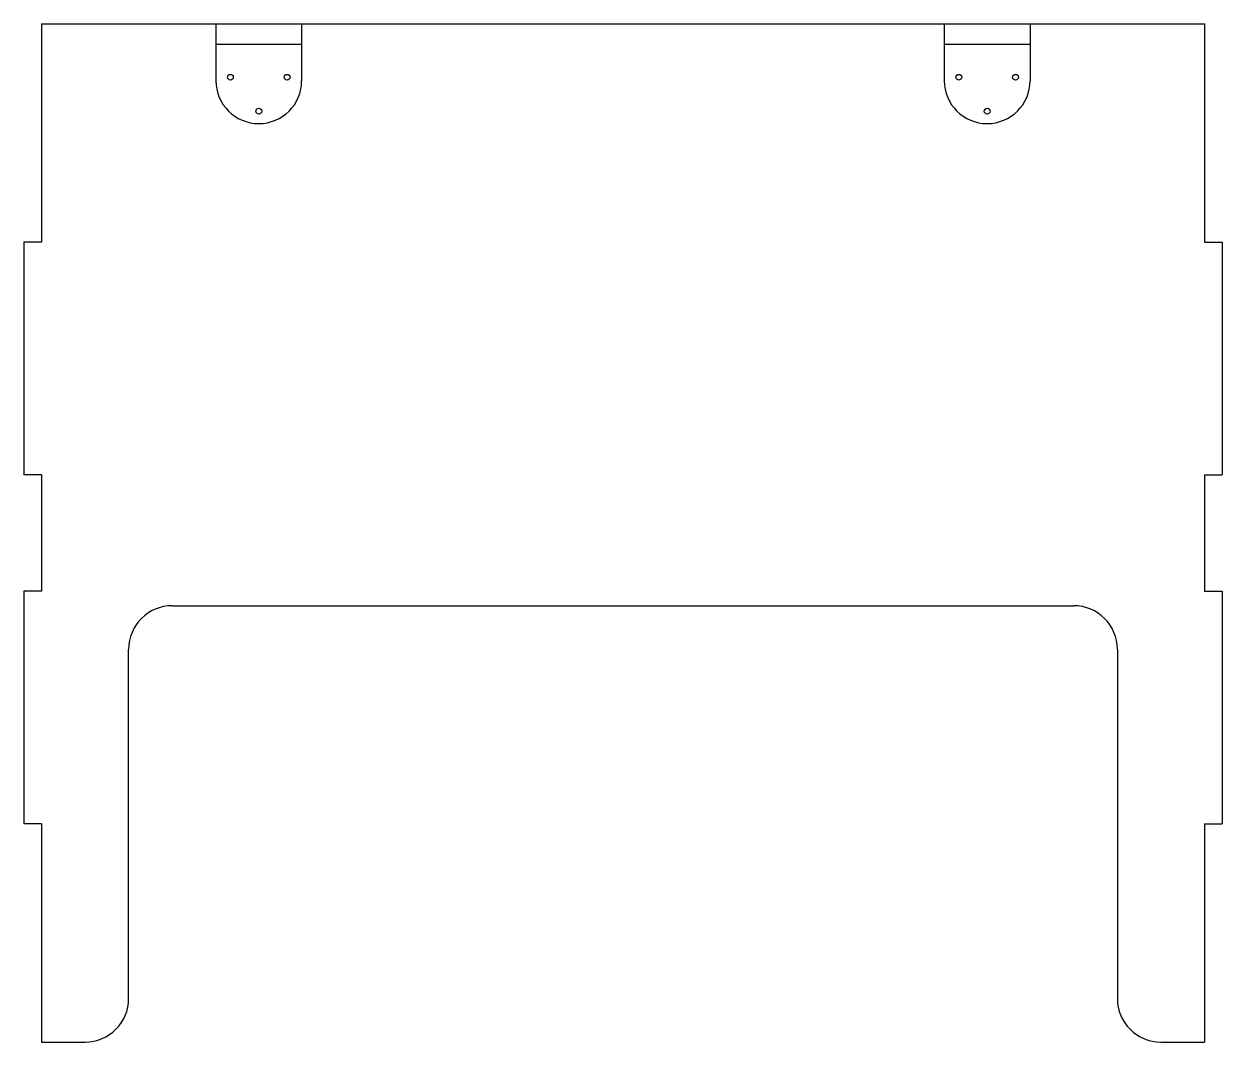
# Model space of a CAD drawing. Header units: millimetres. Extents: x -271 to 141, y -62 to 288.
import ezdxf

# ---------------------------------------------------------------- set-up
doc = ezdxf.new("R2010")
doc.units = ezdxf.units.MM

msp = doc.modelspace()

# ---------------------------------------------------------------- linework, layer by layer
at = {"color": 7, "linetype": 'Continuous', "lineweight": 25}
for p, q in [((-264.52, 287.7), (-264.52, 212.7)), ((-264.52, 287.7), (135.48, 287.7)), ((-204.52, 287.7), (-204.52, 268.2)), ((-175.02, 287.7), (-175.02, 268.2)), ((45.98, 287.7), (45.98, 268.2)), ((75.48, 287.7), (75.48, 268.2)), ((135.48, 287.7), (135.48, 212.7)), ((-204.52, 280.7), (-175.02, 280.7)), ((45.98, 280.7), (75.48, 280.7)), ((-270.52, 212.7), (-270.52, 132.7)), ((-264.52, 212.7), (-270.52, 212.7)), ((135.48, 212.7), (141.48, 212.7)), ((141.48, 212.7), (141.48, 132.7)), ((-264.52, 132.7), (-270.52, 132.7)), ((-264.52, 132.7), (-264.52, 92.7)), ((135.48, 132.7), (141.48, 132.7)), ((135.48, 132.7), (135.48, 92.7)), ((-270.52, 92.7), (-270.52, 12.7)), ((-264.52, 92.7), (-270.52, 92.7)), ((135.48, 92.7), (141.48, 92.7)), ((141.48, 92.7), (141.48, 12.7)), ((-219.52, 87.7), (90.48, 87.7)), ((-234.52, -47.3), (-234.52, 72.7)), ((105.48, 72.7), (105.48, -47.3)), ((-264.52, 12.7), (-270.52, 12.7)), ((-264.52, 12.7), (-264.52, -62.3)), ((135.48, 12.7), (141.48, 12.7)), ((135.48, 12.7), (135.48, -62.3)), ((-264.52, -62.3), (-249.52, -62.3)), ((120.48, -62.3), (135.48, -62.3))]:
    msp.add_line(p, q, dxfattribs=at)
for centre in [(-199.52, 269.38), (-180.02, 269.38), (50.98, 269.38), (70.48, 269.38), (-189.77, 257.7), (60.73, 257.7)]:
    msp.add_circle(centre, 1, dxfattribs=at)
for centre, radius, start, end in [((-189.77, 268.2), 14.75, 180, 0), ((60.73, 268.2), 14.75, 180, 0), ((-219.52, 72.7), 15, 90, 180), ((90.48, 72.7), 15, 0, 90), ((-249.52, -47.3), 15, 270, 0), ((120.48, -47.3), 15, 180, 270)]:
    msp.add_arc(centre, radius, start, end, dxfattribs=at)

doc.saveas('drawing.dxf')
